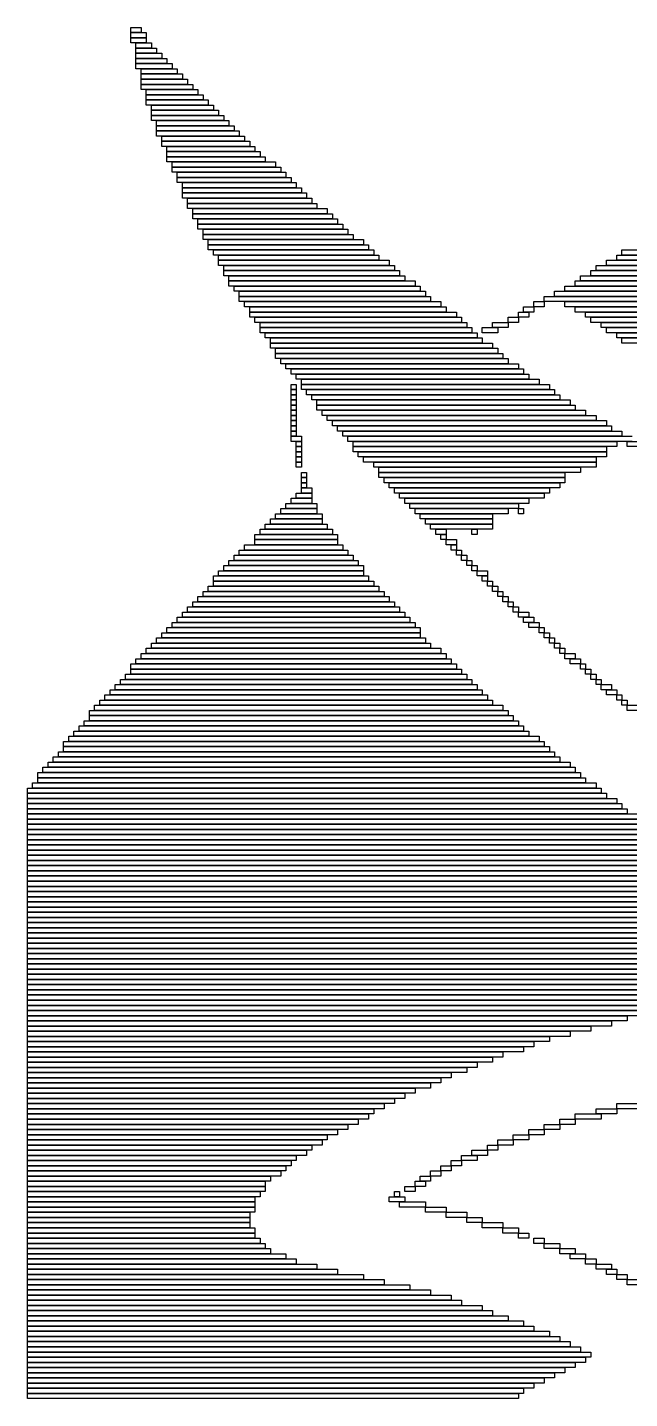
# Model space of a CAD drawing. Extents: x 340 to 684, y 370 to 655.
# Drawn here: x 340 to 456.5, y 370 to 635 of the extents above; entities that cross this region are included whole.
import ezdxf

# ---------------------------------------------------------------- set-up
doc = ezdxf.new("R2010")
doc.units = 0

msp = doc.modelspace()

# ---------------------------------------------------------------- linework, layer by layer
for p, q in [((360, 635), (362, 635)), ((360, 634), (360, 635)), ((362, 634), (360, 634)), ((360, 634), (363, 634)), ((360, 633), (360, 634)), ((362, 635), (362, 634)), ((363, 634), (363, 633)), ((363, 633), (360, 633)), ((360, 633), (363, 633)), ((360, 632), (360, 633)), ((363, 632), (360, 632)), ((361, 632), (364, 632)), ((361, 631), (361, 632)), ((364, 631), (361, 631)), ((361, 631), (365, 631)), ((361, 630), (361, 631)), ((363, 633), (363, 632)), ((364, 632), (364, 631)), ((365, 631), (365, 630)), ((365, 630), (361, 630)), ((361, 630), (366, 630)), ((361, 629), (361, 630)), ((366, 629), (361, 629)), ((361, 629), (367, 629)), ((361, 628), (361, 629)), ((366, 630), (366, 629)), ((367, 629), (367, 628)), ((367, 628), (361, 628)), ((361, 628), (368, 628)), ((361, 627), (361, 628)), ((368, 627), (361, 627)), ((362, 627), (369, 627)), ((362, 626), (362, 627)), ((369, 626), (362, 626)), ((362, 626), (370, 626)), ((362, 625), (362, 626)), ((368, 628), (368, 627)), ((369, 627), (369, 626)), ((370, 626), (370, 625)), ((370, 625), (362, 625)), ((362, 625), (371, 625)), ((362, 624), (362, 625)), ((371, 624), (362, 624)), ((362, 624), (372, 624)), ((362, 623), (362, 624)), ((372, 623), (362, 623)), ((363, 623), (373, 623)), ((363, 622), (363, 623)), ((371, 625), (371, 624)), ((372, 624), (372, 623)), ((373, 623), (373, 622)), ((373, 622), (363, 622)), ((363, 622), (374, 622)), ((363, 621), (363, 622)), ((374, 621), (363, 621)), ((363, 621), (375, 621)), ((363, 620), (363, 621)), ((374, 622), (374, 621)), ((375, 621), (375, 620)), ((375, 620), (363, 620)), ((364, 620), (376, 620)), ((364, 619), (364, 620)), ((376, 619), (364, 619)), ((364, 619), (377, 619)), ((364, 618), (364, 619)), ((377, 618), (364, 618)), ((364, 618), (378, 618)), ((364, 617), (364, 618)), ((376, 620), (376, 619)), ((377, 619), (377, 618)), ((378, 618), (378, 617)), ((378, 617), (364, 617)), ((365, 617), (379, 617)), ((365, 616), (365, 617)), ((379, 616), (365, 616)), ((365, 616), (380, 616)), ((365, 615), (365, 616)), ((380, 615), (365, 615)), ((365, 615), (381, 615)), ((365, 614), (365, 615)), ((379, 617), (379, 616)), ((380, 616), (380, 615)), ((381, 615), (381, 614)), ((381, 614), (365, 614)), ((366, 614), (382, 614)), ((366, 613), (366, 614)), ((382, 613), (366, 613)), ((366, 613), (383, 613)), ((366, 612), (366, 613)), ((382, 614), (382, 613)), ((383, 613), (383, 612)), ((383, 612), (366, 612)), ((367, 612), (384, 612)), ((367, 611), (367, 612)), ((384, 611), (367, 611)), ((367, 611), (385, 611)), ((367, 610), (367, 611)), ((385, 610), (367, 610)), ((367, 610), (386, 610)), ((367, 609), (367, 610)), ((384, 612), (384, 611)), ((385, 611), (385, 610)), ((386, 610), (386, 609)), ((386, 609), (367, 609)), ((368, 609), (388, 609)), ((368, 608), (368, 609)), ((388, 608), (368, 608)), ((368, 608), (389, 608)), ((368, 607), (368, 608)), ((389, 607), (368, 607)), ((369, 607), (390, 607)), ((369, 606), (369, 607)), ((388, 609), (388, 608)), ((389, 608), (389, 607)), ((390, 607), (390, 606)), ((390, 606), (369, 606)), ((369, 606), (391, 606)), ((369, 605), (369, 606)), ((391, 605), (369, 605)), ((370, 605), (392, 605)), ((370, 604), (370, 605)), ((391, 606), (391, 605)), ((392, 605), (392, 604)), ((392, 604), (370, 604)), ((370, 604), (393, 604)), ((370, 603), (370, 604)), ((393, 603), (370, 603)), ((370, 603), (394, 603)), ((370, 602), (370, 603)), ((394, 602), (370, 602)), ((371, 602), (395, 602)), ((371, 601), (371, 602)), ((393, 604), (393, 603)), ((394, 603), (394, 602)), ((395, 602), (395, 601)), ((395, 601), (371, 601)), ((371, 601), (396, 601)), ((371, 600), (371, 601)), ((396, 600), (371, 600)), ((372, 600), (398, 600)), ((372, 599), (372, 600)), ((398, 599), (372, 599)), ((372, 599), (399, 599)), ((372, 598), (372, 599)), ((396, 601), (396, 600)), ((398, 600), (398, 599)), ((399, 599), (399, 598)), ((399, 598), (372, 598)), ((373, 598), (400, 598)), ((373, 597), (373, 598)), ((400, 597), (373, 597)), ((373, 597), (401, 597)), ((373, 596), (373, 597)), ((400, 598), (400, 597)), ((401, 597), (401, 596)), ((401, 596), (373, 596)), ((374, 596), (402, 596)), ((374, 595), (374, 596)), ((402, 595), (374, 595)), ((374, 595), (403, 595)), ((374, 594), (374, 595)), ((403, 594), (374, 594)), ((375, 594), (405, 594)), ((375, 593), (375, 594)), ((402, 596), (402, 595)), ((403, 595), (403, 594)), ((405, 594), (405, 593)), ((405, 593), (375, 593)), ((375, 593), (406, 593)), ((375, 592), (375, 593)), ((406, 592), (375, 592)), ((376, 592), (407, 592)), ((376, 591), (376, 592)), ((407, 591), (376, 591)), ((377, 591), (408, 591)), ((377, 590), (377, 591)), ((406, 593), (406, 592)), ((407, 592), (407, 591)), ((408, 591), (408, 590)), ((454, 591), (684, 591)), ((454, 590), (454, 591)), ((455, 592), (684, 592)), ((455, 591), (455, 592)), ((684, 591), (455, 591)), ((408, 590), (377, 590)), ((377, 590), (410, 590)), ((377, 589), (377, 590)), ((410, 589), (377, 589)), ((378, 589), (411, 589)), ((378, 588), (378, 589)), ((410, 590), (410, 589)), ((411, 589), (411, 588)), ((450, 589), (684, 589)), ((450, 588), (450, 589)), ((452, 590), (684, 590)), ((452, 589), (452, 590)), ((684, 589), (452, 589)), ((684, 590), (454, 590)), ((411, 588), (378, 588)), ((378, 588), (412, 588)), ((378, 587), (378, 588)), ((412, 587), (378, 587)), ((379, 587), (413, 587)), ((379, 586), (379, 587)), ((413, 586), (379, 586)), ((379, 586), (415, 586)), ((379, 585), (379, 586)), ((412, 588), (412, 587)), ((413, 587), (413, 586)), ((415, 586), (415, 585)), ((446, 586), (684, 586)), ((446, 585), (446, 586)), ((447, 587), (684, 587)), ((447, 586), (447, 587)), ((684, 586), (447, 586)), ((449, 588), (684, 588)), ((449, 587), (449, 588)), ((684, 587), (449, 587)), ((684, 588), (450, 588)), ((415, 585), (379, 585)), ((380, 585), (416, 585)), ((380, 584), (380, 585)), ((416, 584), (380, 584)), ((381, 584), (417, 584)), ((381, 583), (381, 584)), ((417, 583), (381, 583)), ((381, 583), (418, 583)), ((381, 582), (381, 583)), ((416, 585), (416, 584)), ((417, 584), (417, 583)), ((418, 583), (418, 582)), ((440, 583), (684, 583)), ((440, 582), (440, 583)), ((442, 584), (684, 584)), ((442, 583), (442, 584)), ((684, 583), (442, 583)), ((444, 585), (684, 585)), ((444, 584), (444, 585)), ((684, 584), (444, 584)), ((684, 585), (446, 585)), ((418, 582), (381, 582)), ((382, 582), (420, 582)), ((382, 581), (382, 582)), ((420, 581), (382, 581)), ((383, 581), (421, 581)), ((383, 580), (383, 581)), ((420, 582), (420, 581)), ((421, 581), (421, 580)), ((436, 581), (438, 581)), ((436, 580), (436, 581)), ((438, 582), (440, 582)), ((438, 581), (438, 582)), ((440, 581), (438, 581)), ((438, 581), (438, 580)), ((684, 582), (440, 582)), ((440, 582), (440, 581)), ((444, 582), (684, 582)), ((444, 581), (444, 582)), ((684, 581), (444, 581)), ((446, 581), (684, 581)), ((446, 580), (446, 581)), ((421, 580), (383, 580)), ((383, 580), (423, 580)), ((383, 579), (383, 580)), ((423, 579), (383, 579)), ((384, 579), (424, 579)), ((384, 578), (384, 579)), ((424, 578), (384, 578)), ((385, 578), (425, 578)), ((385, 577), (385, 578)), ((423, 580), (423, 579)), ((424, 579), (424, 578)), ((425, 578), (425, 577)), ((430, 578), (433, 578)), ((430, 577), (430, 578)), ((433, 579), (435, 579)), ((433, 578), (433, 579)), ((435, 578), (433, 578)), ((433, 578), (433, 577)), ((435, 580), (437, 580)), ((435, 579), (435, 580)), ((437, 579), (435, 579)), ((435, 579), (435, 578)), ((438, 580), (436, 580)), ((437, 580), (437, 579)), ((684, 580), (446, 580)), ((448, 580), (684, 580)), ((448, 579), (448, 580)), ((684, 579), (448, 579)), ((449, 579), (684, 579)), ((449, 578), (449, 579)), ((684, 578), (449, 578)), ((451, 578), (684, 578)), ((451, 577), (451, 578)), ((425, 577), (385, 577)), ((385, 577), (426, 577)), ((385, 576), (385, 577)), ((426, 576), (385, 576)), ((386, 576), (427, 576)), ((386, 575), (386, 576)), ((426, 577), (426, 576)), ((427, 576), (427, 575)), ((428, 577), (431, 577)), ((428, 576), (428, 577)), ((431, 576), (428, 576)), ((433, 577), (430, 577)), ((431, 577), (431, 576)), ((684, 577), (451, 577)), ((452, 577), (684, 577)), ((452, 576), (452, 577)), ((684, 576), (452, 576)), ((454, 576), (684, 576)), ((454, 575), (454, 576)), ((427, 575), (386, 575)), ((387, 575), (428, 575)), ((387, 574), (387, 575)), ((428, 574), (387, 574)), ((387, 574), (430, 574)), ((387, 573), (387, 574)), ((430, 573), (387, 573)), ((388, 573), (431, 573)), ((388, 572), (388, 573)), ((428, 575), (428, 574)), ((430, 574), (430, 573)), ((431, 573), (431, 572)), ((684, 575), (454, 575)), ((455, 575), (684, 575)), ((455, 574), (455, 575)), ((684, 574), (455, 574)), ((431, 572), (388, 572)), ((388, 572), (432, 572)), ((388, 571), (388, 572)), ((432, 571), (388, 571)), ((389, 571), (433, 571)), ((389, 570), (389, 571)), ((433, 570), (389, 570)), ((390, 570), (435, 570)), ((390, 569), (390, 570)), ((432, 572), (432, 571)), ((433, 571), (433, 570)), ((435, 570), (435, 569)), ((435, 569), (390, 569)), ((391, 569), (436, 569)), ((391, 568), (391, 569)), ((436, 568), (391, 568)), ((392, 568), (437, 568)), ((392, 567), (392, 568)), ((436, 569), (436, 568)), ((437, 568), (437, 567)), ((391, 566), (392, 566)), ((391, 565), (391, 566)), ((392, 565), (391, 565)), ((391, 565), (392, 565)), ((391, 564), (391, 565)), ((437, 567), (392, 567)), ((392, 566), (392, 565)), ((392, 565), (392, 564)), ((393, 567), (439, 567)), ((393, 566), (393, 567)), ((439, 566), (393, 566)), ((393, 566), (441, 566)), ((393, 565), (393, 566)), ((441, 565), (393, 565)), ((394, 565), (442, 565)), ((394, 564), (394, 565)), ((439, 567), (439, 566)), ((441, 566), (441, 565)), ((442, 565), (442, 564)), ((392, 564), (391, 564)), ((391, 564), (392, 564)), ((391, 563), (391, 564)), ((392, 563), (391, 563)), ((391, 563), (392, 563)), ((391, 562), (391, 563)), ((392, 562), (391, 562)), ((391, 562), (392, 562)), ((391, 561), (391, 562)), ((392, 564), (392, 563)), ((392, 563), (392, 562)), ((392, 562), (392, 561)), ((442, 564), (394, 564)), ((395, 564), (443, 564)), ((395, 563), (395, 564)), ((443, 563), (395, 563)), ((396, 563), (445, 563)), ((396, 562), (396, 563)), ((445, 562), (396, 562)), ((396, 562), (446, 562)), ((396, 561), (396, 562)), ((443, 564), (443, 563)), ((445, 563), (445, 562)), ((446, 562), (446, 561)), ((392, 561), (391, 561)), ((391, 561), (392, 561)), ((391, 560), (391, 561)), ((392, 560), (391, 560)), ((391, 560), (392, 560)), ((391, 559), (391, 560)), ((392, 561), (392, 560)), ((392, 560), (392, 559)), ((446, 561), (396, 561)), ((397, 561), (448, 561)), ((397, 560), (397, 561)), ((448, 560), (397, 560)), ((398, 560), (450, 560)), ((398, 559), (398, 560)), ((448, 561), (448, 560)), ((450, 560), (450, 559)), ((392, 559), (391, 559)), ((391, 559), (392, 559)), ((391, 558), (391, 559)), ((392, 558), (391, 558)), ((391, 558), (392, 558)), ((391, 557), (391, 558)), ((392, 557), (391, 557)), ((391, 557), (392, 557)), ((391, 556), (391, 557)), ((392, 559), (392, 558)), ((392, 558), (392, 557)), ((392, 557), (392, 556)), ((450, 559), (398, 559)), ((399, 559), (452, 559)), ((399, 558), (399, 559)), ((452, 558), (399, 558)), ((400, 558), (453, 558)), ((400, 557), (400, 558)), ((453, 557), (400, 557)), ((401, 557), (455, 557)), ((401, 556), (401, 557)), ((452, 559), (452, 558)), ((453, 558), (453, 557)), ((455, 557), (455, 556)), ((392, 556), (391, 556)), ((391, 556), (393, 556)), ((391, 555), (391, 556)), ((393, 555), (391, 555)), ((392, 555), (393, 555)), ((392, 554), (392, 555)), ((393, 554), (392, 554)), ((392, 554), (393, 554)), ((392, 553), (392, 554)), ((393, 556), (393, 555)), ((393, 555), (393, 554)), ((393, 554), (393, 553)), ((455, 556), (401, 556)), ((402, 556), (457, 556)), ((402, 555), (402, 556)), ((457, 555), (402, 555)), ((403, 555), (454, 555)), ((403, 554), (403, 555)), ((454, 554), (403, 554)), ((403, 554), (452, 554)), ((403, 553), (403, 554)), ((452, 554), (452, 553)), ((454, 555), (454, 554)), ((456, 555), (459, 555)), ((456, 554), (456, 555)), ((459, 554), (456, 554)), ((393, 553), (392, 553)), ((392, 553), (393, 553)), ((392, 552), (392, 553)), ((393, 552), (392, 552)), ((392, 552), (393, 552)), ((392, 551), (392, 552)), ((393, 553), (393, 552)), ((393, 552), (393, 551)), ((452, 553), (403, 553)), ((404, 553), (452, 553)), ((404, 552), (404, 553)), ((452, 552), (404, 552)), ((405, 552), (450, 552)), ((405, 551), (405, 552)), ((450, 552), (450, 551)), ((452, 553), (452, 552)), ((393, 551), (392, 551)), ((392, 551), (393, 551)), ((392, 550), (392, 551)), ((393, 550), (392, 550)), ((393, 551), (393, 550)), ((393, 549), (394, 549)), ((393, 548), (393, 549)), ((394, 549), (394, 548)), ((450, 551), (405, 551)), ((407, 551), (450, 551)), ((407, 550), (407, 551)), ((450, 550), (407, 550)), ((408, 550), (447, 550)), ((408, 549), (408, 550)), ((447, 549), (408, 549)), ((408, 549), (444, 549)), ((408, 548), (408, 549)), ((444, 549), (444, 548)), ((447, 550), (447, 549)), ((450, 551), (450, 550)), ((394, 548), (393, 548)), ((393, 548), (394, 548)), ((393, 547), (393, 548)), ((394, 547), (393, 547)), ((393, 547), (394, 547)), ((393, 546), (393, 547)), ((394, 546), (393, 546)), ((393, 546), (395, 546)), ((393, 545), (393, 546)), ((394, 548), (394, 547)), ((394, 547), (394, 546)), ((395, 546), (395, 545)), ((444, 548), (408, 548)), ((409, 548), (444, 548)), ((409, 547), (409, 548)), ((444, 547), (409, 547)), ((410, 547), (443, 547)), ((410, 546), (410, 547)), ((443, 546), (410, 546)), ((411, 546), (441, 546)), ((411, 545), (411, 546)), ((441, 546), (441, 545)), ((443, 547), (443, 546)), ((444, 548), (444, 547)), ((391, 544), (395, 544)), ((391, 543), (391, 544)), ((392, 545), (395, 545)), ((392, 544), (392, 545)), ((395, 544), (392, 544)), ((395, 545), (393, 545)), ((395, 545), (395, 544)), ((395, 544), (395, 543)), ((441, 545), (411, 545)), ((412, 545), (440, 545)), ((412, 544), (412, 545)), ((440, 544), (412, 544)), ((413, 544), (437, 544)), ((413, 543), (413, 544)), ((437, 544), (437, 543)), ((440, 545), (440, 544)), ((388, 541), (397, 541)), ((388, 540), (388, 541)), ((389, 542), (396, 542)), ((389, 541), (389, 542)), ((396, 541), (389, 541)), ((390, 543), (396, 543)), ((390, 542), (390, 543)), ((396, 542), (390, 542)), ((395, 543), (391, 543)), ((396, 543), (396, 542)), ((396, 542), (396, 541)), ((397, 541), (397, 540)), ((437, 543), (413, 543)), ((414, 543), (435, 543)), ((414, 542), (414, 543)), ((435, 542), (414, 542)), ((415, 542), (433, 542)), ((415, 541), (415, 542)), ((433, 541), (415, 541)), ((416, 541), (430, 541)), ((416, 540), (416, 541)), ((430, 541), (430, 540)), ((433, 542), (433, 541)), ((435, 543), (435, 542)), ((435, 542), (436, 542)), ((435, 541), (435, 542)), ((436, 541), (435, 541)), ((436, 542), (436, 541)), ((385, 538), (399, 538)), ((385, 537), (385, 538)), ((386, 539), (398, 539)), ((386, 538), (386, 539)), ((398, 538), (386, 538)), ((387, 540), (397, 540)), ((387, 539), (387, 540)), ((397, 539), (387, 539)), ((397, 540), (388, 540)), ((397, 540), (397, 539)), ((398, 539), (398, 538)), ((399, 538), (399, 537)), ((430, 540), (416, 540)), ((417, 540), (430, 540)), ((417, 539), (417, 540)), ((430, 539), (417, 539)), ((418, 539), (430, 539)), ((418, 538), (418, 539)), ((430, 538), (418, 538)), ((419, 538), (421, 538)), ((419, 537), (419, 538)), ((421, 538), (421, 537)), ((426, 538), (427, 538)), ((426, 537), (426, 538)), ((427, 538), (427, 537)), ((430, 540), (430, 539)), ((430, 539), (430, 538)), ((384, 537), (400, 537)), ((384, 536), (384, 537)), ((400, 536), (384, 536)), ((384, 536), (400, 536)), ((384, 535), (384, 536)), ((399, 537), (385, 537)), ((400, 537), (400, 536)), ((400, 536), (400, 535)), ((421, 537), (419, 537)), ((420, 537), (421, 537)), ((420, 536), (420, 537)), ((421, 536), (420, 536)), ((421, 537), (421, 536)), ((421, 536), (423, 536)), ((421, 535), (421, 536)), ((423, 536), (423, 535)), ((427, 537), (426, 537)), ((380, 533), (403, 533)), ((380, 532), (380, 533)), ((381, 534), (402, 534)), ((381, 533), (381, 534)), ((402, 533), (381, 533)), ((382, 535), (401, 535)), ((382, 534), (382, 535)), ((401, 534), (382, 534)), ((400, 535), (384, 535)), ((401, 535), (401, 534)), ((402, 534), (402, 533)), ((403, 533), (403, 532)), ((423, 535), (421, 535)), ((422, 535), (423, 535)), ((422, 534), (422, 535)), ((423, 534), (422, 534)), ((423, 535), (423, 534)), ((423, 534), (424, 534)), ((423, 533), (423, 534)), ((424, 533), (423, 533)), ((424, 534), (424, 533)), ((424, 533), (425, 533)), ((424, 532), (424, 533)), ((425, 533), (425, 532)), ((377, 530), (405, 530)), ((377, 529), (377, 530)), ((378, 531), (405, 531)), ((378, 530), (378, 531)), ((405, 530), (378, 530)), ((379, 532), (404, 532)), ((379, 531), (379, 532)), ((404, 531), (379, 531)), ((403, 532), (380, 532)), ((404, 532), (404, 531)), ((405, 531), (405, 530)), ((405, 530), (405, 529)), ((425, 532), (424, 532)), ((425, 532), (426, 532)), ((425, 531), (425, 532)), ((426, 531), (425, 531)), ((426, 532), (426, 531)), ((426, 531), (427, 531)), ((426, 530), (426, 531)), ((427, 530), (426, 530)), ((427, 531), (427, 530)), ((427, 530), (429, 530)), ((427, 529), (427, 530)), ((429, 530), (429, 529)), ((376, 529), (406, 529)), ((376, 528), (376, 529)), ((406, 528), (376, 528)), ((376, 528), (407, 528)), ((376, 527), (376, 528)), ((405, 529), (377, 529)), ((406, 529), (406, 528)), ((407, 528), (407, 527)), ((429, 529), (427, 529)), ((428, 529), (429, 529)), ((428, 528), (428, 529)), ((429, 528), (428, 528)), ((429, 529), (429, 528)), ((429, 528), (430, 528)), ((429, 527), (429, 528)), ((430, 528), (430, 527)), ((373, 525), (410, 525)), ((373, 524), (373, 525)), ((374, 526), (409, 526)), ((374, 525), (374, 526)), ((409, 525), (374, 525)), ((375, 527), (408, 527)), ((375, 526), (375, 527)), ((408, 526), (375, 526)), ((407, 527), (376, 527)), ((408, 527), (408, 526)), ((409, 526), (409, 525)), ((410, 525), (410, 524)), ((430, 527), (429, 527)), ((430, 527), (431, 527)), ((430, 526), (430, 527)), ((431, 526), (430, 526)), ((431, 527), (431, 526)), ((431, 526), (432, 526)), ((431, 525), (431, 526)), ((432, 525), (431, 525)), ((432, 526), (432, 525)), ((432, 525), (433, 525)), ((432, 524), (432, 525)), ((433, 525), (433, 524)), ((371, 523), (412, 523)), ((371, 522), (371, 523)), ((372, 524), (411, 524)), ((372, 523), (372, 524)), ((411, 523), (372, 523)), ((410, 524), (373, 524)), ((411, 524), (411, 523)), ((412, 523), (412, 522)), ((433, 524), (432, 524)), ((433, 524), (434, 524)), ((433, 523), (433, 524)), ((434, 523), (433, 523)), ((434, 524), (434, 523)), ((434, 523), (435, 523)), ((434, 522), (434, 523)), ((435, 523), (435, 522)), ((368, 520), (415, 520)), ((368, 519), (368, 520)), ((369, 521), (414, 521)), ((369, 520), (369, 521)), ((414, 520), (369, 520)), ((370, 522), (413, 522)), ((370, 521), (370, 522)), ((413, 521), (370, 521)), ((412, 522), (371, 522)), ((413, 522), (413, 521)), ((414, 521), (414, 520)), ((415, 520), (415, 519)), ((435, 522), (434, 522)), ((435, 522), (437, 522)), ((435, 521), (435, 522)), ((437, 521), (435, 521)), ((436, 521), (438, 521)), ((436, 520), (436, 521)), ((438, 520), (436, 520)), ((437, 522), (437, 521)), ((437, 520), (439, 520)), ((437, 519), (437, 520)), ((438, 521), (438, 520)), ((439, 520), (439, 519)), ((365, 517), (417, 517)), ((365, 516), (365, 517)), ((366, 518), (416, 518)), ((366, 517), (366, 518)), ((416, 517), (366, 517)), ((367, 519), (416, 519)), ((367, 518), (367, 519)), ((416, 518), (367, 518)), ((415, 519), (368, 519)), ((416, 519), (416, 518)), ((416, 518), (416, 517)), ((417, 517), (417, 516)), ((439, 519), (437, 519)), ((439, 519), (440, 519)), ((439, 518), (439, 519)), ((440, 518), (439, 518)), ((440, 519), (440, 518)), ((440, 518), (441, 518)), ((440, 517), (440, 518)), ((441, 517), (440, 517)), ((441, 518), (441, 517)), ((441, 517), (442, 517)), ((441, 516), (441, 517)), ((442, 517), (442, 516)), ((363, 515), (420, 515)), ((363, 514), (363, 515)), ((364, 516), (418, 516)), ((364, 515), (364, 516)), ((418, 515), (364, 515)), ((417, 516), (365, 516)), ((418, 516), (418, 515)), ((420, 515), (420, 514)), ((442, 516), (441, 516)), ((442, 516), (443, 516)), ((442, 515), (442, 516)), ((443, 515), (442, 515)), ((443, 516), (443, 515)), ((443, 515), (444, 515)), ((443, 514), (443, 515)), ((444, 515), (444, 514)), ((360, 512), (423, 512)), ((360, 511), (360, 512)), ((361, 513), (422, 513)), ((361, 512), (361, 513)), ((422, 512), (361, 512)), ((362, 514), (421, 514)), ((362, 513), (362, 514)), ((421, 513), (362, 513)), ((420, 514), (363, 514)), ((421, 514), (421, 513)), ((422, 513), (422, 512)), ((423, 512), (423, 511)), ((444, 514), (443, 514)), ((444, 514), (446, 514)), ((444, 513), (444, 514)), ((446, 513), (444, 513)), ((445, 513), (447, 513)), ((445, 512), (445, 513)), ((447, 512), (445, 512)), ((446, 514), (446, 513)), ((447, 513), (447, 512)), ((447, 512), (448, 512)), ((447, 511), (447, 512)), ((448, 512), (448, 511)), ((358, 509), (426, 509)), ((358, 508), (358, 509)), ((359, 510), (425, 510)), ((359, 509), (359, 510)), ((425, 509), (359, 509)), ((423, 511), (360, 511)), ((360, 511), (424, 511)), ((360, 510), (360, 511)), ((424, 510), (360, 510)), ((424, 511), (424, 510)), ((425, 510), (425, 509)), ((426, 509), (426, 508)), ((448, 511), (447, 511)), ((448, 511), (449, 511)), ((448, 510), (448, 511)), ((449, 510), (448, 510)), ((449, 511), (449, 510)), ((449, 510), (450, 510)), ((449, 509), (449, 510)), ((450, 509), (449, 509)), ((450, 510), (450, 509)), ((450, 509), (451, 509)), ((450, 508), (450, 509)), ((451, 509), (451, 508)), ((356, 507), (428, 507)), ((356, 506), (356, 507)), ((357, 508), (427, 508)), ((357, 507), (357, 508)), ((427, 507), (357, 507)), ((426, 508), (358, 508)), ((427, 508), (427, 507)), ((428, 507), (428, 506)), ((451, 508), (450, 508)), ((451, 508), (453, 508)), ((451, 507), (451, 508)), ((453, 507), (451, 507)), ((452, 507), (454, 507)), ((452, 506), (452, 507)), ((453, 508), (453, 507)), ((454, 507), (454, 506)), ((353, 504), (432, 504)), ((353, 503), (353, 504)), ((354, 505), (430, 505)), ((354, 504), (354, 505)), ((430, 504), (354, 504)), ((355, 506), (429, 506)), ((355, 505), (355, 506)), ((429, 505), (355, 505)), ((428, 506), (356, 506)), ((429, 506), (429, 505)), ((430, 505), (430, 504)), ((432, 504), (432, 503)), ((454, 506), (452, 506)), ((454, 506), (455, 506)), ((454, 505), (454, 506)), ((455, 505), (454, 505)), ((455, 506), (455, 505)), ((455, 505), (456, 505)), ((455, 504), (455, 505)), ((456, 504), (455, 504)), ((456, 505), (456, 504)), ((456, 504), (458, 504)), ((456, 503), (456, 504)), ((351, 501), (435, 501)), ((351, 500), (351, 501)), ((352, 503), (433, 503)), ((352, 502), (352, 503)), ((433, 502), (352, 502)), ((352, 502), (434, 502)), ((352, 501), (352, 502)), ((434, 501), (352, 501)), ((432, 503), (353, 503)), ((433, 503), (433, 502)), ((434, 502), (434, 501)), ((435, 501), (435, 500)), ((458, 503), (456, 503)), ((349, 499), (437, 499)), ((349, 498), (349, 499)), ((350, 500), (436, 500)), ((350, 499), (350, 500)), ((436, 499), (350, 499)), ((435, 500), (351, 500)), ((436, 500), (436, 499)), ((437, 499), (437, 498)), ((347, 497), (440, 497)), ((347, 496), (347, 497)), ((440, 496), (347, 496)), ((347, 496), (441, 496)), ((347, 495), (347, 496)), ((348, 498), (439, 498)), ((348, 497), (348, 498)), ((439, 497), (348, 497)), ((437, 498), (349, 498)), ((439, 498), (439, 497)), ((440, 497), (440, 496)), ((441, 496), (441, 495)), ((344, 493), (445, 493)), ((344, 492), (344, 493)), ((345, 494), (443, 494)), ((345, 493), (345, 494)), ((443, 493), (345, 493)), ((346, 495), (442, 495)), ((346, 494), (346, 495)), ((442, 494), (346, 494)), ((441, 495), (347, 495)), ((442, 495), (442, 494)), ((443, 494), (443, 493)), ((445, 493), (445, 492)), ((342, 491), (447, 491)), ((342, 490), (342, 491)), ((343, 492), (446, 492)), ((343, 491), (343, 492)), ((446, 491), (343, 491)), ((445, 492), (344, 492)), ((446, 492), (446, 491)), ((447, 491), (447, 490)), ((340, 488), (451, 488)), ((340, 487), (340, 488)), ((341, 489), (450, 489)), ((341, 488), (341, 489)), ((450, 488), (341, 488)), ((447, 490), (342, 490)), ((342, 490), (448, 490)), ((342, 489), (342, 490)), ((448, 489), (342, 489)), ((448, 490), (448, 489)), ((450, 489), (450, 488)), ((451, 488), (451, 487)), ((451, 487), (340, 487)), ((340, 487), (452, 487)), ((340, 486), (340, 487)), ((452, 486), (340, 486)), ((340, 486), (454, 486)), ((340, 485), (340, 486)), ((454, 485), (340, 485)), ((340, 485), (455, 485)), ((340, 484), (340, 485)), ((452, 487), (452, 486)), ((454, 486), (454, 485)), ((455, 485), (455, 484)), ((455, 484), (340, 484)), ((340, 484), (456, 484)), ((340, 483), (340, 484)), ((456, 483), (340, 483)), ((340, 483), (458, 483)), ((340, 482), (340, 483)), ((456, 484), (456, 483)), ((458, 482), (340, 482)), ((340, 482), (459, 482)), ((340, 481), (340, 482)), ((459, 481), (340, 481)), ((340, 481), (460, 481)), ((340, 480), (340, 481)), ((460, 480), (340, 480)), ((340, 480), (462, 480)), ((340, 479), (340, 480)), ((462, 479), (340, 479)), ((340, 479), (463, 479)), ((340, 478), (340, 479)), ((463, 478), (340, 478)), ((340, 478), (464, 478)), ((340, 477), (340, 478)), ((464, 477), (340, 477)), ((340, 477), (466, 477)), ((340, 476), (340, 477)), ((466, 476), (340, 476)), ((340, 476), (467, 476)), ((340, 475), (340, 476)), ((467, 475), (340, 475)), ((340, 475), (469, 475)), ((340, 474), (340, 475)), ((469, 474), (340, 474)), ((340, 474), (470, 474)), ((340, 473), (340, 474)), ((470, 473), (340, 473)), ((340, 473), (472, 473)), ((340, 472), (340, 473)), ((472, 472), (340, 472)), ((340, 472), (473, 472)), ((340, 471), (340, 472)), ((473, 471), (340, 471)), ((340, 471), (474, 471)), ((340, 470), (340, 471)), ((474, 470), (340, 470)), ((340, 470), (476, 470)), ((340, 469), (340, 470)), ((476, 469), (340, 469)), ((340, 469), (477, 469)), ((340, 468), (340, 469)), ((477, 468), (340, 468)), ((340, 468), (478, 468)), ((340, 467), (340, 468)), ((478, 467), (340, 467)), ((340, 467), (480, 467)), ((340, 466), (340, 467)), ((480, 466), (340, 466)), ((340, 466), (481, 466)), ((340, 465), (340, 466)), ((481, 465), (340, 465)), ((340, 465), (483, 465)), ((340, 464), (340, 465)), ((483, 464), (340, 464)), ((340, 464), (484, 464)), ((340, 463), (340, 464)), ((484, 463), (340, 463)), ((340, 463), (485, 463)), ((340, 462), (340, 463)), ((485, 462), (340, 462)), ((340, 462), (487, 462)), ((340, 461), (340, 462)), ((487, 461), (340, 461)), ((340, 461), (488, 461)), ((340, 460), (340, 461)), ((488, 460), (340, 460)), ((340, 460), (490, 460)), ((340, 459), (340, 460)), ((490, 459), (340, 459)), ((340, 459), (492, 459)), ((340, 458), (340, 459)), ((492, 458), (340, 458)), ((340, 458), (493, 458)), ((340, 457), (340, 458)), ((493, 457), (340, 457)), ((340, 457), (495, 457)), ((340, 456), (340, 457)), ((495, 456), (340, 456)), ((340, 456), (496, 456)), ((340, 455), (340, 456)), ((496, 455), (340, 455)), ((340, 455), (498, 455)), ((340, 454), (340, 455)), ((498, 454), (340, 454)), ((340, 454), (499, 454)), ((340, 453), (340, 454)), ((499, 453), (340, 453)), ((340, 453), (501, 453)), ((340, 452), (340, 453)), ((501, 452), (340, 452)), ((340, 452), (502, 452)), ((340, 451), (340, 452)), ((502, 451), (340, 451)), ((340, 451), (503, 451)), ((340, 450), (340, 451)), ((503, 450), (340, 450)), ((340, 450), (505, 450)), ((340, 449), (340, 450)), ((505, 449), (340, 449)), ((340, 449), (506, 449)), ((340, 448), (340, 449)), ((506, 448), (340, 448)), ((340, 448), (489, 448)), ((340, 447), (340, 448)), ((489, 447), (340, 447)), ((340, 447), (477, 447)), ((340, 446), (340, 447)), ((477, 446), (340, 446)), ((340, 446), (468, 446)), ((340, 445), (340, 446)), ((468, 445), (340, 445)), ((340, 445), (462, 445)), ((340, 444), (340, 445)), ((462, 444), (340, 444)), ((340, 444), (456, 444)), ((340, 443), (340, 444)), ((456, 443), (340, 443)), ((340, 443), (453, 443)), ((340, 442), (340, 443)), ((453, 443), (453, 442)), ((456, 444), (456, 443)), ((453, 442), (340, 442)), ((340, 442), (449, 442)), ((340, 441), (340, 442)), ((449, 441), (340, 441)), ((340, 441), (445, 441)), ((340, 440), (340, 441)), ((445, 440), (340, 440)), ((340, 440), (441, 440)), ((340, 439), (340, 440)), ((441, 440), (441, 439)), ((445, 441), (445, 440)), ((449, 442), (449, 441)), ((441, 439), (340, 439)), ((340, 439), (438, 439)), ((340, 438), (340, 439)), ((438, 438), (340, 438)), ((340, 438), (436, 438)), ((340, 437), (340, 438)), ((436, 438), (436, 437)), ((438, 439), (438, 438)), ((436, 437), (340, 437)), ((340, 437), (432, 437)), ((340, 436), (340, 437)), ((432, 436), (340, 436)), ((340, 436), (430, 436)), ((340, 435), (340, 436)), ((430, 435), (340, 435)), ((340, 435), (427, 435)), ((340, 434), (340, 435)), ((427, 435), (427, 434)), ((430, 436), (430, 435)), ((432, 437), (432, 436)), ((427, 434), (340, 434)), ((340, 434), (425, 434)), ((340, 433), (340, 434)), ((425, 433), (340, 433)), ((340, 433), (422, 433)), ((340, 432), (340, 433)), ((422, 432), (340, 432)), ((340, 432), (420, 432)), ((340, 431), (340, 432)), ((420, 432), (420, 431)), ((422, 433), (422, 432)), ((425, 434), (425, 433)), ((420, 431), (340, 431)), ((340, 431), (418, 431)), ((340, 430), (340, 431)), ((418, 430), (340, 430)), ((340, 430), (415, 430)), ((340, 429), (340, 430)), ((415, 430), (415, 429)), ((418, 431), (418, 430)), ((415, 429), (340, 429)), ((340, 429), (413, 429)), ((340, 428), (340, 429)), ((413, 428), (340, 428)), ((340, 428), (411, 428)), ((340, 427), (340, 428)), ((411, 427), (340, 427)), ((340, 427), (409, 427)), ((340, 426), (340, 427)), ((409, 427), (409, 426)), ((411, 428), (411, 427)), ((413, 429), (413, 428)), ((454, 427), (459, 427)), ((454, 426), (454, 427)), ((409, 426), (340, 426)), ((340, 426), (407, 426)), ((340, 425), (340, 426)), ((407, 425), (340, 425)), ((340, 425), (406, 425)), ((340, 424), (340, 425)), ((406, 424), (340, 424)), ((340, 424), (404, 424)), ((340, 423), (340, 424)), ((404, 424), (404, 423)), ((406, 425), (406, 424)), ((407, 426), (407, 425)), ((443, 424), (446, 424)), ((443, 423), (443, 424)), ((446, 425), (451, 425)), ((446, 424), (446, 425)), ((451, 424), (446, 424)), ((446, 424), (446, 423)), ((450, 426), (454, 426)), ((450, 425), (450, 426)), ((454, 425), (450, 425)), ((451, 425), (451, 424)), ((459, 426), (454, 426)), ((454, 426), (454, 425)), ((404, 423), (340, 423)), ((340, 423), (402, 423)), ((340, 422), (340, 423)), ((402, 422), (340, 422)), ((340, 422), (400, 422)), ((340, 421), (340, 422)), ((400, 422), (400, 421)), ((402, 423), (402, 422)), ((437, 422), (440, 422)), ((437, 421), (437, 422)), ((440, 423), (443, 423)), ((440, 422), (440, 423)), ((443, 422), (440, 422)), ((440, 422), (440, 421)), ((446, 423), (443, 423)), ((443, 423), (443, 422)), ((400, 421), (340, 421)), ((340, 421), (398, 421)), ((340, 420), (340, 421)), ((398, 420), (340, 420)), ((340, 420), (397, 420)), ((340, 419), (340, 420)), ((397, 419), (340, 419)), ((340, 419), (395, 419)), ((340, 418), (340, 419)), ((395, 419), (395, 418)), ((397, 420), (397, 419)), ((398, 421), (398, 420)), ((429, 419), (431, 419)), ((429, 418), (429, 419)), ((431, 420), (434, 420)), ((431, 419), (431, 420)), ((434, 419), (431, 419)), ((431, 419), (431, 418)), ((434, 421), (437, 421)), ((434, 420), (434, 421)), ((437, 420), (434, 420)), ((434, 420), (434, 419)), ((440, 421), (437, 421)), ((437, 421), (437, 420)), ((395, 418), (340, 418)), ((340, 418), (394, 418)), ((340, 417), (340, 418)), ((394, 417), (340, 417)), ((340, 417), (392, 417)), ((340, 416), (340, 417)), ((392, 417), (392, 416)), ((394, 418), (394, 417)), ((424, 417), (427, 417)), ((424, 416), (424, 417)), ((426, 418), (429, 418)), ((426, 417), (426, 418)), ((429, 417), (426, 417)), ((427, 417), (427, 416)), ((431, 418), (429, 418)), ((429, 418), (429, 417)), ((392, 416), (340, 416)), ((340, 416), (391, 416)), ((340, 415), (340, 416)), ((391, 415), (340, 415)), ((340, 415), (390, 415)), ((340, 414), (340, 415)), ((390, 414), (340, 414)), ((340, 414), (389, 414)), ((340, 413), (340, 414)), ((389, 414), (389, 413)), ((390, 415), (390, 414)), ((391, 416), (391, 415)), ((418, 414), (420, 414)), ((418, 413), (418, 414)), ((420, 415), (422, 415)), ((420, 414), (420, 415)), ((422, 414), (420, 414)), ((420, 414), (420, 413)), ((422, 416), (424, 416)), ((422, 415), (422, 416)), ((424, 415), (422, 415)), ((422, 415), (422, 414)), ((427, 416), (424, 416)), ((424, 416), (424, 415)), ((389, 413), (340, 413)), ((340, 413), (387, 413)), ((340, 412), (340, 413)), ((387, 412), (340, 412)), ((340, 412), (386, 412)), ((340, 411), (340, 412)), ((386, 411), (340, 411)), ((340, 411), (386, 411)), ((340, 410), (340, 411)), ((386, 412), (386, 411)), ((386, 411), (386, 410)), ((387, 413), (387, 412)), ((413, 411), (415, 411)), ((413, 410), (413, 411)), ((415, 412), (417, 412)), ((415, 411), (415, 412)), ((417, 411), (415, 411)), ((415, 411), (415, 410)), ((416, 413), (418, 413)), ((416, 412), (416, 413)), ((418, 412), (416, 412)), ((417, 412), (417, 411)), ((420, 413), (418, 413)), ((418, 413), (418, 412)), ((386, 410), (340, 410)), ((340, 410), (385, 410)), ((340, 409), (340, 410)), ((385, 409), (340, 409)), ((340, 409), (384, 409)), ((340, 408), (340, 409)), ((384, 409), (384, 408)), ((385, 410), (385, 409)), ((410, 409), (413, 409)), ((410, 408), (410, 409)), ((411, 410), (412, 410)), ((411, 409), (411, 410)), ((412, 409), (411, 409)), ((412, 410), (412, 409)), ((415, 410), (413, 410)), ((413, 409), (413, 408)), ((384, 408), (340, 408)), ((340, 408), (384, 408)), ((340, 407), (340, 408)), ((384, 407), (340, 407)), ((340, 407), (384, 407)), ((340, 406), (340, 407)), ((384, 406), (340, 406)), ((340, 406), (383, 406)), ((340, 405), (340, 406)), ((383, 406), (383, 405)), ((384, 408), (384, 407)), ((384, 407), (384, 406)), ((413, 408), (410, 408)), ((412, 408), (417, 408)), ((412, 407), (412, 408)), ((417, 407), (412, 407)), ((417, 408), (417, 407)), ((417, 407), (421, 407)), ((417, 406), (417, 407)), ((421, 406), (417, 406)), ((421, 407), (421, 406)), ((421, 406), (425, 406)), ((421, 405), (421, 406)), ((425, 406), (425, 405)), ((383, 405), (340, 405)), ((340, 405), (383, 405)), ((340, 404), (340, 405)), ((383, 404), (340, 404)), ((340, 404), (383, 404)), ((340, 403), (340, 404)), ((383, 403), (340, 403)), ((340, 403), (384, 403)), ((340, 402), (340, 403)), ((383, 405), (383, 404)), ((383, 404), (383, 403)), ((384, 403), (384, 402)), ((425, 405), (421, 405)), ((425, 405), (428, 405)), ((425, 404), (425, 405)), ((428, 404), (425, 404)), ((428, 405), (428, 404)), ((428, 404), (432, 404)), ((428, 403), (428, 404)), ((432, 403), (428, 403)), ((432, 404), (432, 403)), ((432, 403), (435, 403)), ((432, 402), (432, 403)), ((435, 403), (435, 402)), ((384, 402), (340, 402)), ((340, 402), (384, 402)), ((340, 401), (340, 402)), ((384, 401), (340, 401)), ((340, 401), (385, 401)), ((340, 400), (340, 401)), ((384, 402), (384, 401)), ((385, 401), (385, 400)), ((435, 402), (432, 402)), ((435, 402), (437, 402)), ((435, 401), (435, 402)), ((437, 401), (435, 401)), ((437, 402), (437, 401)), ((438, 401), (440, 401)), ((438, 400), (438, 401)), ((440, 401), (440, 400)), ((385, 400), (340, 400)), ((340, 400), (386, 400)), ((340, 399), (340, 400)), ((386, 399), (340, 399)), ((340, 399), (387, 399)), ((340, 398), (340, 399)), ((387, 398), (340, 398)), ((340, 398), (390, 398)), ((340, 397), (340, 398)), ((386, 400), (386, 399)), ((387, 399), (387, 398)), ((390, 398), (390, 397)), ((440, 400), (438, 400)), ((440, 400), (443, 400)), ((440, 399), (440, 400)), ((443, 399), (440, 399)), ((443, 400), (443, 399)), ((443, 399), (446, 399)), ((443, 398), (443, 399)), ((446, 398), (443, 398)), ((445, 398), (448, 398)), ((445, 397), (445, 398)), ((446, 399), (446, 398)), ((448, 398), (448, 397)), ((390, 397), (340, 397)), ((340, 397), (392, 397)), ((340, 396), (340, 397)), ((392, 396), (340, 396)), ((340, 396), (396, 396)), ((340, 395), (340, 396)), ((396, 395), (340, 395)), ((340, 395), (400, 395)), ((340, 394), (340, 395)), ((392, 397), (392, 396)), ((396, 396), (396, 395)), ((400, 395), (400, 394)), ((448, 397), (445, 397)), ((448, 397), (450, 397)), ((448, 396), (448, 397)), ((450, 396), (448, 396)), ((450, 397), (450, 396)), ((450, 396), (453, 396)), ((450, 395), (450, 396)), ((453, 395), (450, 395)), ((452, 395), (454, 395)), ((452, 394), (452, 395)), ((453, 396), (453, 395)), ((454, 395), (454, 394)), ((400, 394), (340, 394)), ((340, 394), (405, 394)), ((340, 393), (340, 394)), ((405, 393), (340, 393)), ((340, 393), (409, 393)), ((340, 392), (340, 393)), ((405, 394), (405, 393)), ((409, 393), (409, 392)), ((454, 394), (452, 394)), ((454, 394), (456, 394)), ((454, 393), (454, 394)), ((456, 393), (454, 393)), ((456, 394), (456, 393)), ((456, 393), (458, 393)), ((456, 392), (456, 393)), ((409, 392), (340, 392)), ((340, 392), (414, 392)), ((340, 391), (340, 392)), ((414, 391), (340, 391)), ((340, 391), (418, 391)), ((340, 390), (340, 391)), ((418, 390), (340, 390)), ((340, 390), (422, 390)), ((340, 389), (340, 390)), ((414, 392), (414, 391)), ((418, 391), (418, 390)), ((422, 390), (422, 389)), ((458, 392), (456, 392)), ((422, 389), (340, 389)), ((340, 389), (424, 389)), ((340, 388), (340, 389)), ((424, 388), (340, 388)), ((340, 388), (428, 388)), ((340, 387), (340, 388)), ((428, 387), (340, 387)), ((340, 387), (430, 387)), ((340, 386), (340, 387)), ((424, 389), (424, 388)), ((428, 388), (428, 387)), ((430, 387), (430, 386)), ((430, 386), (340, 386)), ((340, 386), (433, 386)), ((340, 385), (340, 386)), ((433, 385), (340, 385)), ((340, 385), (436, 385)), ((340, 384), (340, 385)), ((433, 386), (433, 385)), ((436, 385), (436, 384)), ((436, 384), (340, 384)), ((340, 384), (438, 384)), ((340, 383), (340, 384)), ((438, 383), (340, 383)), ((340, 383), (441, 383)), ((340, 382), (340, 383)), ((441, 382), (340, 382)), ((340, 382), (443, 382)), ((340, 381), (340, 382)), ((438, 384), (438, 383)), ((441, 383), (441, 382)), ((443, 382), (443, 381)), ((443, 381), (340, 381)), ((340, 381), (445, 381)), ((340, 380), (340, 381)), ((445, 380), (340, 380)), ((340, 380), (447, 380)), ((340, 379), (340, 380)), ((447, 379), (340, 379)), ((340, 379), (449, 379)), ((340, 378), (340, 379)), ((445, 381), (445, 380)), ((447, 380), (447, 379)), ((449, 379), (449, 378)), ((449, 378), (340, 378)), ((340, 378), (448, 378)), ((340, 377), (340, 378)), ((448, 377), (340, 377)), ((340, 377), (446, 377)), ((340, 376), (340, 377)), ((446, 377), (446, 376)), ((448, 378), (448, 377)), ((446, 376), (340, 376)), ((340, 376), (444, 376)), ((340, 375), (340, 376)), ((444, 375), (340, 375)), ((340, 375), (442, 375)), ((340, 374), (340, 375)), ((442, 374), (340, 374)), ((340, 374), (440, 374)), ((340, 373), (340, 374)), ((440, 374), (440, 373)), ((442, 375), (442, 374)), ((444, 376), (444, 375)), ((440, 373), (340, 373)), ((340, 373), (438, 373)), ((340, 372), (340, 373)), ((438, 372), (340, 372)), ((340, 372), (436, 372)), ((340, 371), (340, 372)), ((436, 371), (340, 371)), ((340, 371), (435, 371)), ((340, 370), (340, 371)), ((435, 371), (435, 370)), ((436, 372), (436, 371)), ((438, 373), (438, 372)), ((435, 370), (340, 370))]:
    msp.add_line(p, q)

doc.saveas('drawing.dxf')
